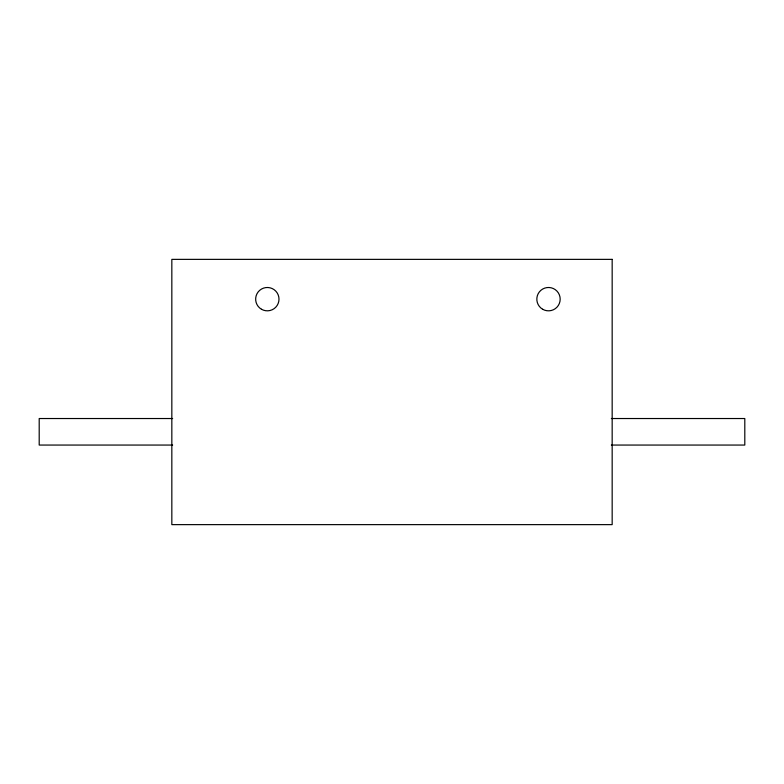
<?xml version="1.0" encoding="UTF-8"?>
<svg xmlns="http://www.w3.org/2000/svg" width="784" height="784" viewBox="0 0 784 784"><rect width="100%" height="100%" fill="white"/><g stroke="black" fill="none" stroke-linecap="round" stroke-linejoin="round"><path stroke-width="1.18" d="M172.647 418.529L39.2 418.529L39.2 445.057L172.647 445.057M611.353 418.529L744.8 418.529L744.8 445.057L611.353 445.057M612.167 259.367L171.833 259.367L171.833 524.633L612.167 524.633L612.167 259.367M261.493 309.268A11.672 11.672 0 0 0 278.996 299.155A11.672 11.672 0 0 0 261.493 289.051A11.672 11.672 0 0 0 261.493 309.268M542.665 309.268A11.672 11.672 0 0 0 560.178 299.155A11.672 11.672 0 0 0 542.665 289.051A11.672 11.672 0 0 0 542.665 309.268"/></g></svg>
